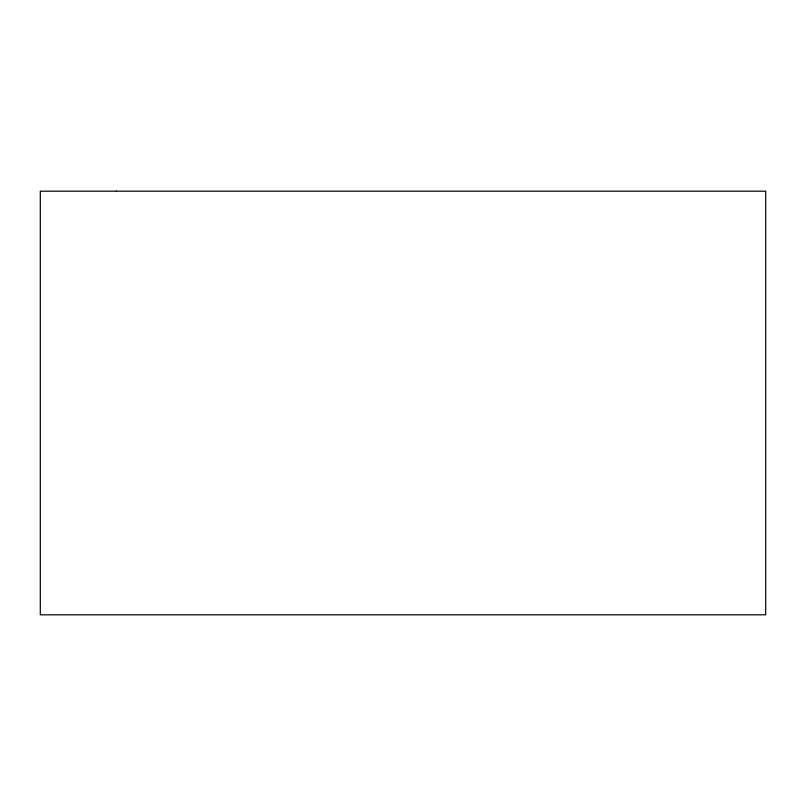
<?xml version="1.0" encoding="UTF-8"?>
<svg xmlns="http://www.w3.org/2000/svg" width="806" height="806" viewBox="0 0 806 806"><rect width="100%" height="100%" fill="white"/><g stroke="black" fill="none" stroke-linecap="round" stroke-linejoin="round"><path stroke-width="1.21" d="M116.467 191.183L40.3 191.183L40.3 614.817L765.7 614.817L765.7 191.183L116.467 191.183"/></g></svg>
